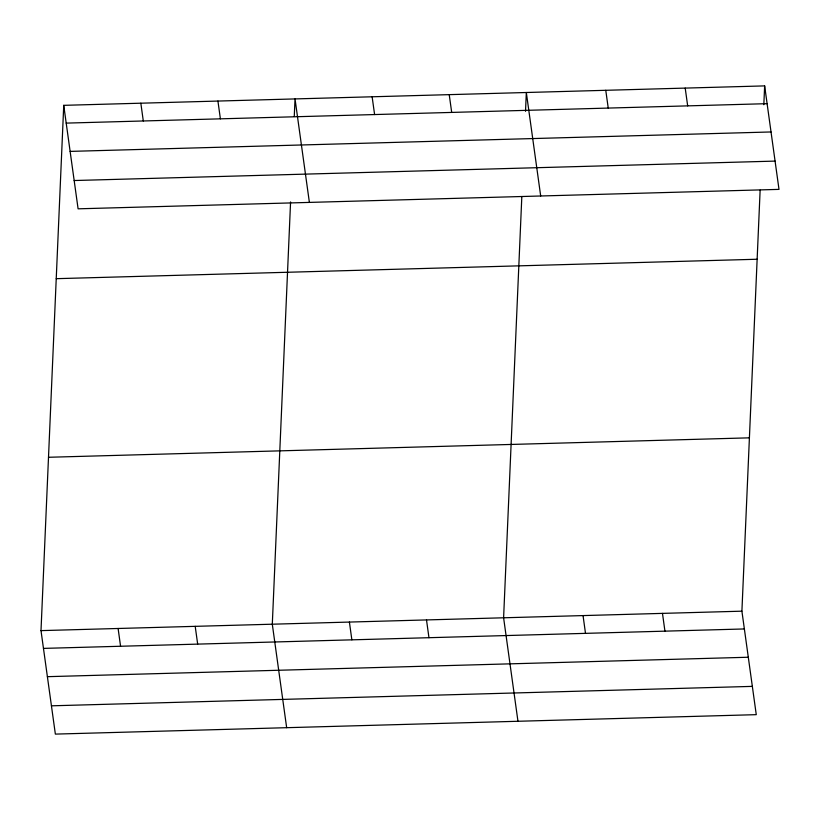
<?xml version="1.0" encoding="UTF-8"?>
<svg xmlns="http://www.w3.org/2000/svg" width="820" height="820" viewBox="0 0 820 820"><rect width="100%" height="100%" fill="white"/><g stroke="black" fill="none" stroke-linecap="round" stroke-linejoin="round"><path stroke-width="1.23" d="M760.13 190.158L741.905 611.177L756.265 714.661L55.36 734.105L41 630.621L63.734 105.339L764.64 85.895L779 189.379L78.095 208.823L63.734 105.339M290.577 201.925L272.301 624.204L286.662 727.688M294.267 116.501L295.026 98.923L309.386 202.407M521.817 196.759L503.603 617.788L517.963 721.272M525.518 111.346L526.327 92.506L540.688 195.99M763.83 104.734L764.64 85.895M66.194 123.113L767.11 103.668M70.12 151.392L771.036 131.958M74.169 180.533L775.074 161.099M56.231 278.677L757.137 259.243M48.503 457.273L749.408 437.839M41 630.621L741.905 611.177M43.47 648.394L744.375 628.95M47.396 676.674L748.301 657.24M51.434 705.815L752.35 686.381M685.202 88.099L687.672 105.872M605.765 90.302L608.235 108.076M662.478 613.38L664.938 631.154M583.04 615.584L585.5 633.358M449.227 94.648L451.697 112.422M372.126 96.78L374.596 114.554M426.502 619.93L428.962 637.704M349.402 622.062L351.862 639.836M217.925 101.055L220.395 118.838M140.835 103.197L143.295 120.97M195.201 626.336L197.671 644.12M118.1 628.479L120.571 646.252"/></g></svg>
